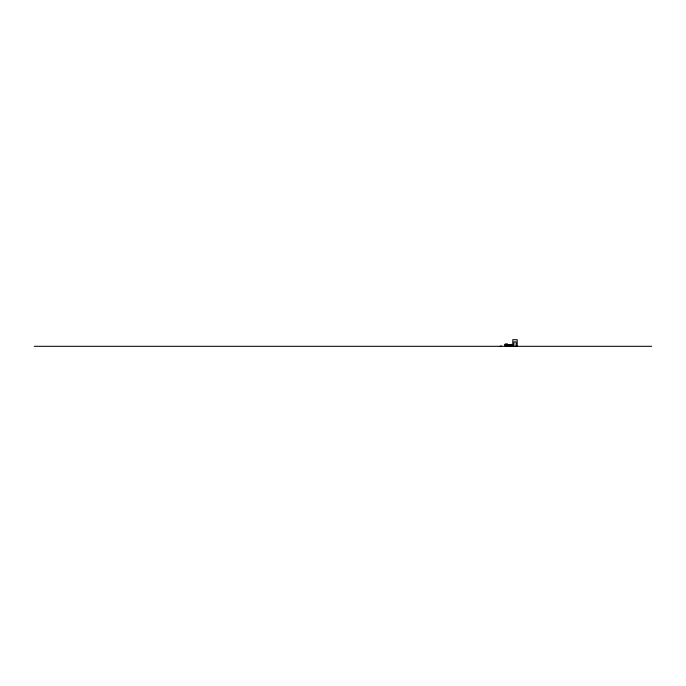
<?xml version="1.0" encoding="UTF-8"?>
<svg xmlns="http://www.w3.org/2000/svg" width="686" height="686" viewBox="0 0 686 686"><rect width="100%" height="100%" fill="white"/><g stroke="black" fill="none" stroke-linecap="round" stroke-linejoin="round"><path stroke-width="1.03" d="M505.076 345.392L507.726 345.435L507.726 344.149L505.085 344.14L505.076 345.418L507.726 345.401M507.348 345.821L507.417 346.07M507.417 345.821L507.357 345.435M507.537 345.247L507.546 344.312L505.256 344.286L505.248 345.238L507.537 345.247L505.265 345.212M505.385 346.224L505.385 345.538M507.426 345.401L507.348 346.104M506.491 346.31L506.508 345.873M508.6 345.092L505.179 344.852L508.652 344.921M511.722 345.427L510.564 345.427L510.564 346.31M501.415 346.001L500.068 346.31M34.3 346.31L651.7 346.31M517.193 346.31L517.193 339.69L512.785 339.69L512.785 346.31M516.095 346.31L516.095 341.894L513.883 341.894L513.883 346.31M511.979 346.31L511.979 344.878L509.475 344.878L509.475 346.31M511.722 344.321L511.722 346.31M510.641 345.427L510.641 346.31M510.187 344.629L510.187 346.31M510.127 344.629L510.127 346.31M508.935 344.629L508.935 346.31M508.866 344.629L508.866 346.31M510.41 344.586L508.643 344.586L510.41 344.629"/></g></svg>
